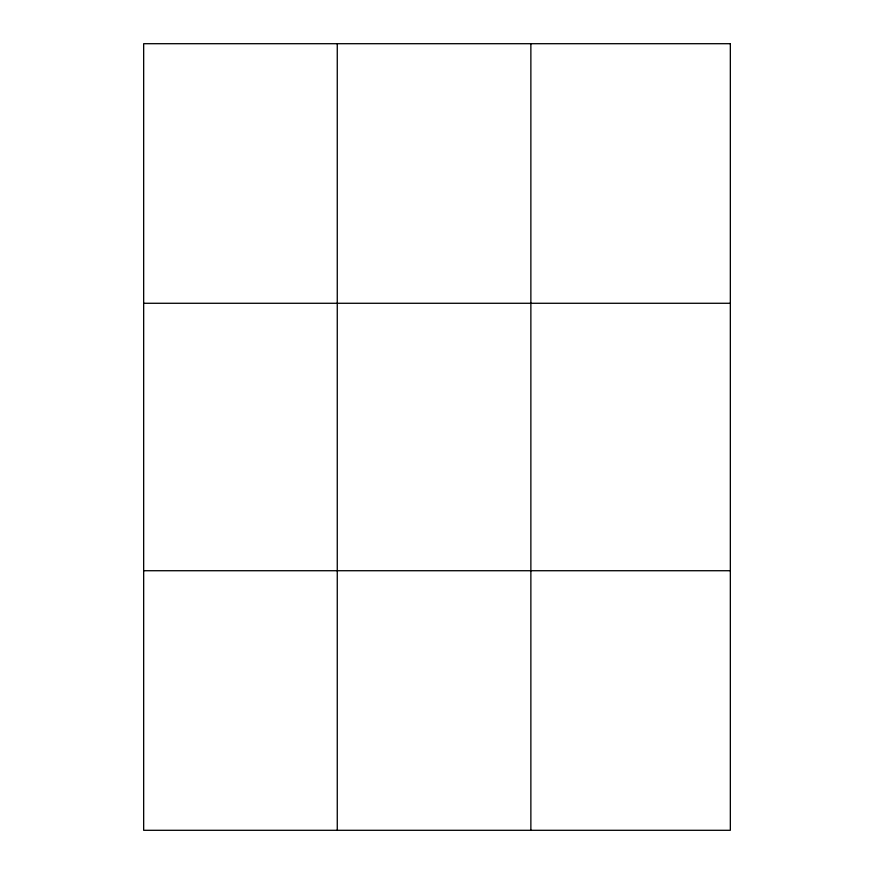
<?xml version="1.0" encoding="UTF-8"?>
<svg xmlns="http://www.w3.org/2000/svg" width="874" height="874" viewBox="0 0 874 874"><rect width="100%" height="100%" fill="white"/><g stroke="black" fill="none" stroke-linecap="round" stroke-linejoin="round"><path stroke-width="1.31" d="M337.266 43.7L337.266 830.3M530.868 43.7L530.868 830.3M143.664 303.278L730.336 303.278M143.664 570.722L730.336 570.722M730.336 43.7L730.336 830.3L143.664 830.3L143.664 43.7L730.336 43.7"/></g></svg>
